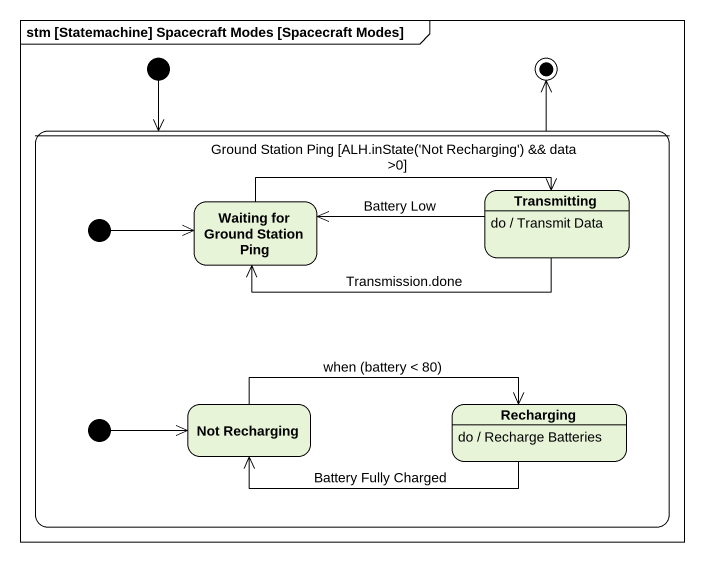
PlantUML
@startuml
mainframe stm [Statemachine] Spacecraft Modes [Spacecraft Modes]
hide empty description
state " " as state1 {
  state Transmitting
  Transmitting : do / Transmit Data
  state initial2 <<start>>
  state "Waiting for Ground Station Ping" as Waiting_for_Ground_Station
  state initial3 <<start>>
  state "Not Recharging" as Not_Recharging
  state Recharging
  Recharging : do / Recharge Batteries
}
[*] --> state1
Transmitting -left-> Waiting_for_Ground_Station : Transmission.done
Transmitting -left-> Waiting_for_Ground_Station : Battery Low
initial2 -right-> Waiting_for_Ground_Station
Waiting_for_Ground_Station -right-> Transmitting : Ground Station Ping [ALH.inState('Not Recharging') && data >0]
initial3 -right-> Not_Recharging
Not_Recharging -right-> Recharging : when (battery < 80)
Recharging -left-> Not_Recharging : Battery Fully Charged
state1 -up-> [*]
@enduml
